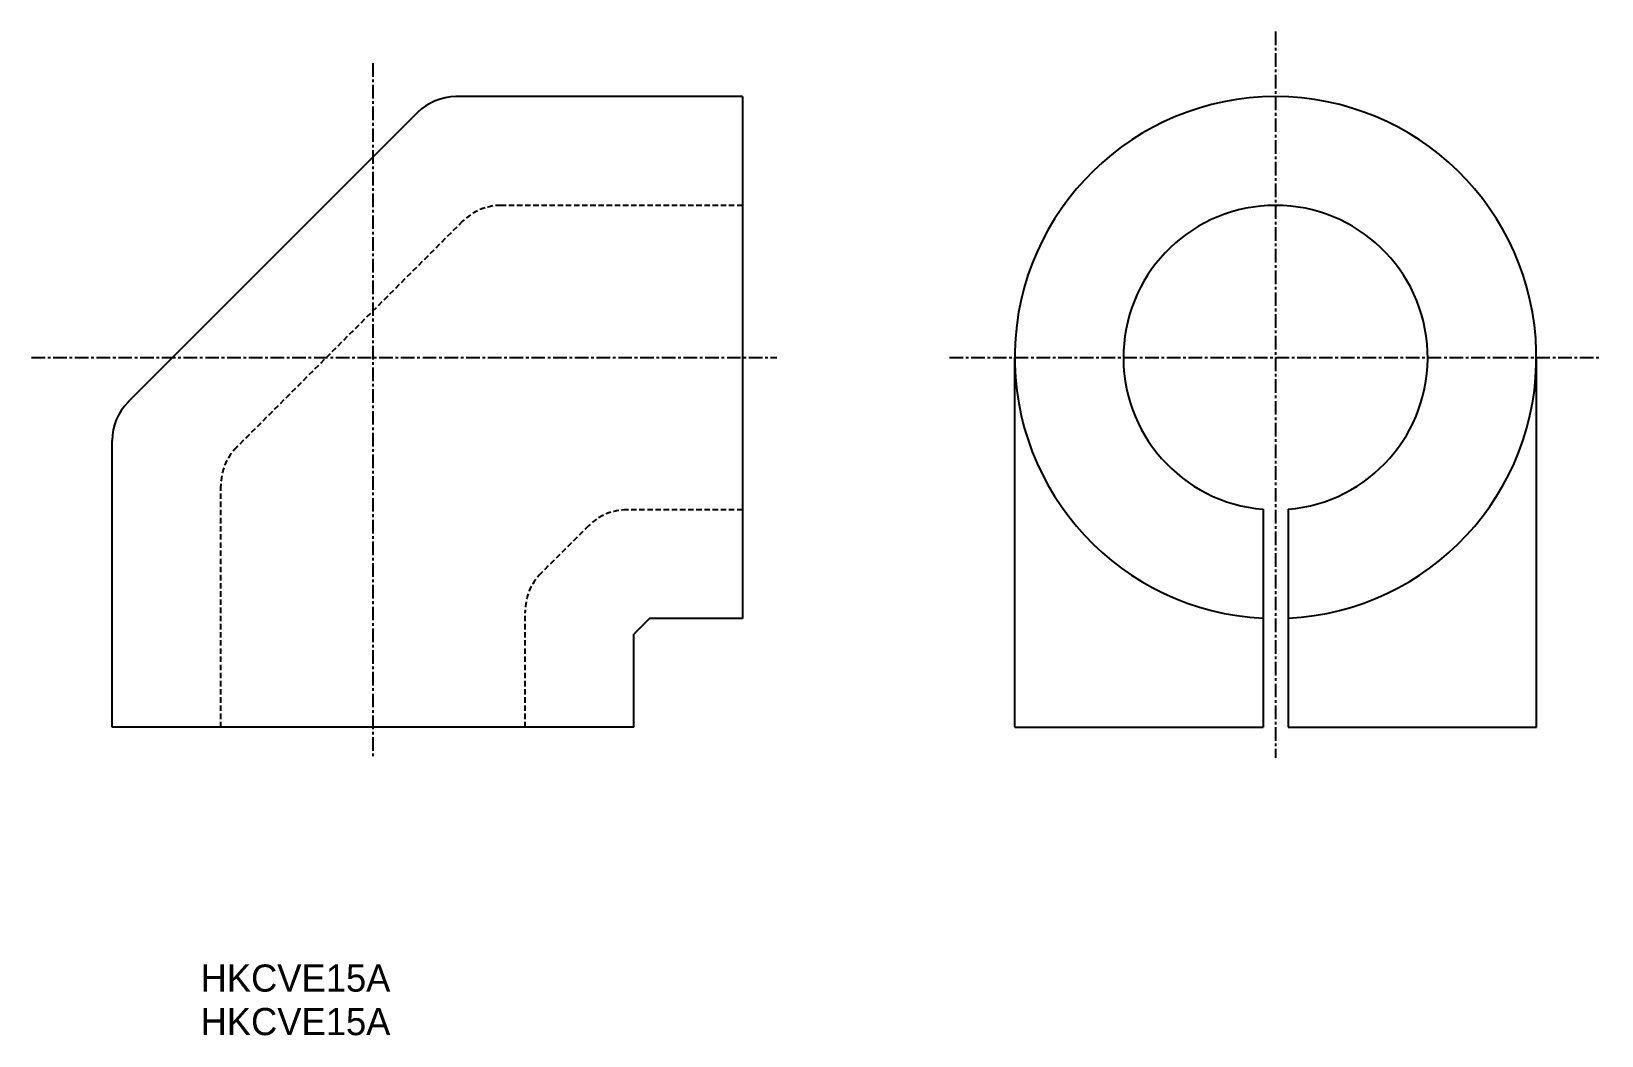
# Model space of a CAD drawing. Extents: x 939 to 1084, y -101 to -9.
import ezdxf

# ---------------------------------------------------------------- set-up
doc = ezdxf.new("R2010")
doc.units = 0
doc.linetypes.add('CENTER', pattern=[2, 1.25, -0.25, 0.25, -0.25])
doc.linetypes.add('DASHED', pattern=[0.75, 0.5, -0.25])
doc.layers.get('0').update_dxf_attribs({"linetype": 'CONTINUOUS'})
doc.layers.add('CENTER', color=1, linetype='CENTER')

msp = doc.modelspace()

# ---------------------------------------------------------------- linework, layer by layer
at = {"color": 7, "linetype": 'CONTINUOUS'}
for p, q in [((1004.67, -14.72), (978.31, -14.72)), ((1004.67, -14.72), (1004.67, -62.72)), ((974.78, -16.18), (948.13, -42.83)), ((1029.72, -72.72), (1029.72, -38.72)), ((1077.72, -72.72), (1077.72, -38.72)), ((946.67, -72.72), (946.67, -46.36)), ((1052.57, -52.67), (1052.57, -72.72)), ((1054.87, -52.67), (1054.87, -72.72)), ((996.12, -62.72), (994.67, -64.17)), ((1004.67, -62.72), (996.12, -62.72)), ((994.67, -72.72), (994.67, -64.17)), ((994.67, -72.72), (946.67, -72.72)), ((1029.72, -72.72), (1052.57, -72.72)), ((1054.87, -72.72), (1077.72, -72.72))]:
    msp.add_line(p, q, dxfattribs=at)
at = {"color": 3, "linetype": 'DASHED'}
for p, q in [((1004.67, -24.72), (982.46, -24.72)), ((978.92, -26.18), (958.13, -46.97)), ((956.67, -72.72), (956.67, -50.51)), ((1004.67, -52.72), (994.05, -52.72)), ((990.52, -54.18), (986.13, -58.57)), ((984.67, -72.72), (984.67, -62.1))]:
    msp.add_line(p, q, dxfattribs=at)
at = {"color": 7, "linetype": 'CONTINUOUS'}
for centre, radius, start, end in [((978.31, -19.72), 5, 90, 135), ((1053.72, -38.72), 24, 272.7465, 267.2535), ((1053.72, -38.72), 14, 274.7117, 265.2883), ((951.67, -46.36), 5, 135, 180)]:
    msp.add_arc(centre, radius, start, end, dxfattribs=at)
at = {"color": 3, "linetype": 'DASHED'}
for centre, start, end in [((982.46, -29.72), 90, 135), ((961.67, -50.51), 135, 180), ((994.05, -57.72), 90, 135), ((989.67, -62.1), 135, 180)]:
    msp.add_arc(centre, 5, start, end, dxfattribs=at)
at = {"layer": 'CENTER', "color": 1, "linetype": 'CENTER'}
for p, q in [((1053.72, -8.72), (1053.72, -75.54)), ((970.67, -11.64), (970.67, -75.54)), ((939.25, -38.72), (1007.83, -38.72)), ((1023.72, -38.72), (1083.72, -38.72))]:
    msp.add_line(p, q, dxfattribs=at)

# ---------------------------------------------------------------- texts
for p in [(954.81, -97.05), (954.81, -101.05)]:
    msp.add_text('HKCVE15A', height=2.5).set_placement(p)

doc.saveas('drawing.dxf')
